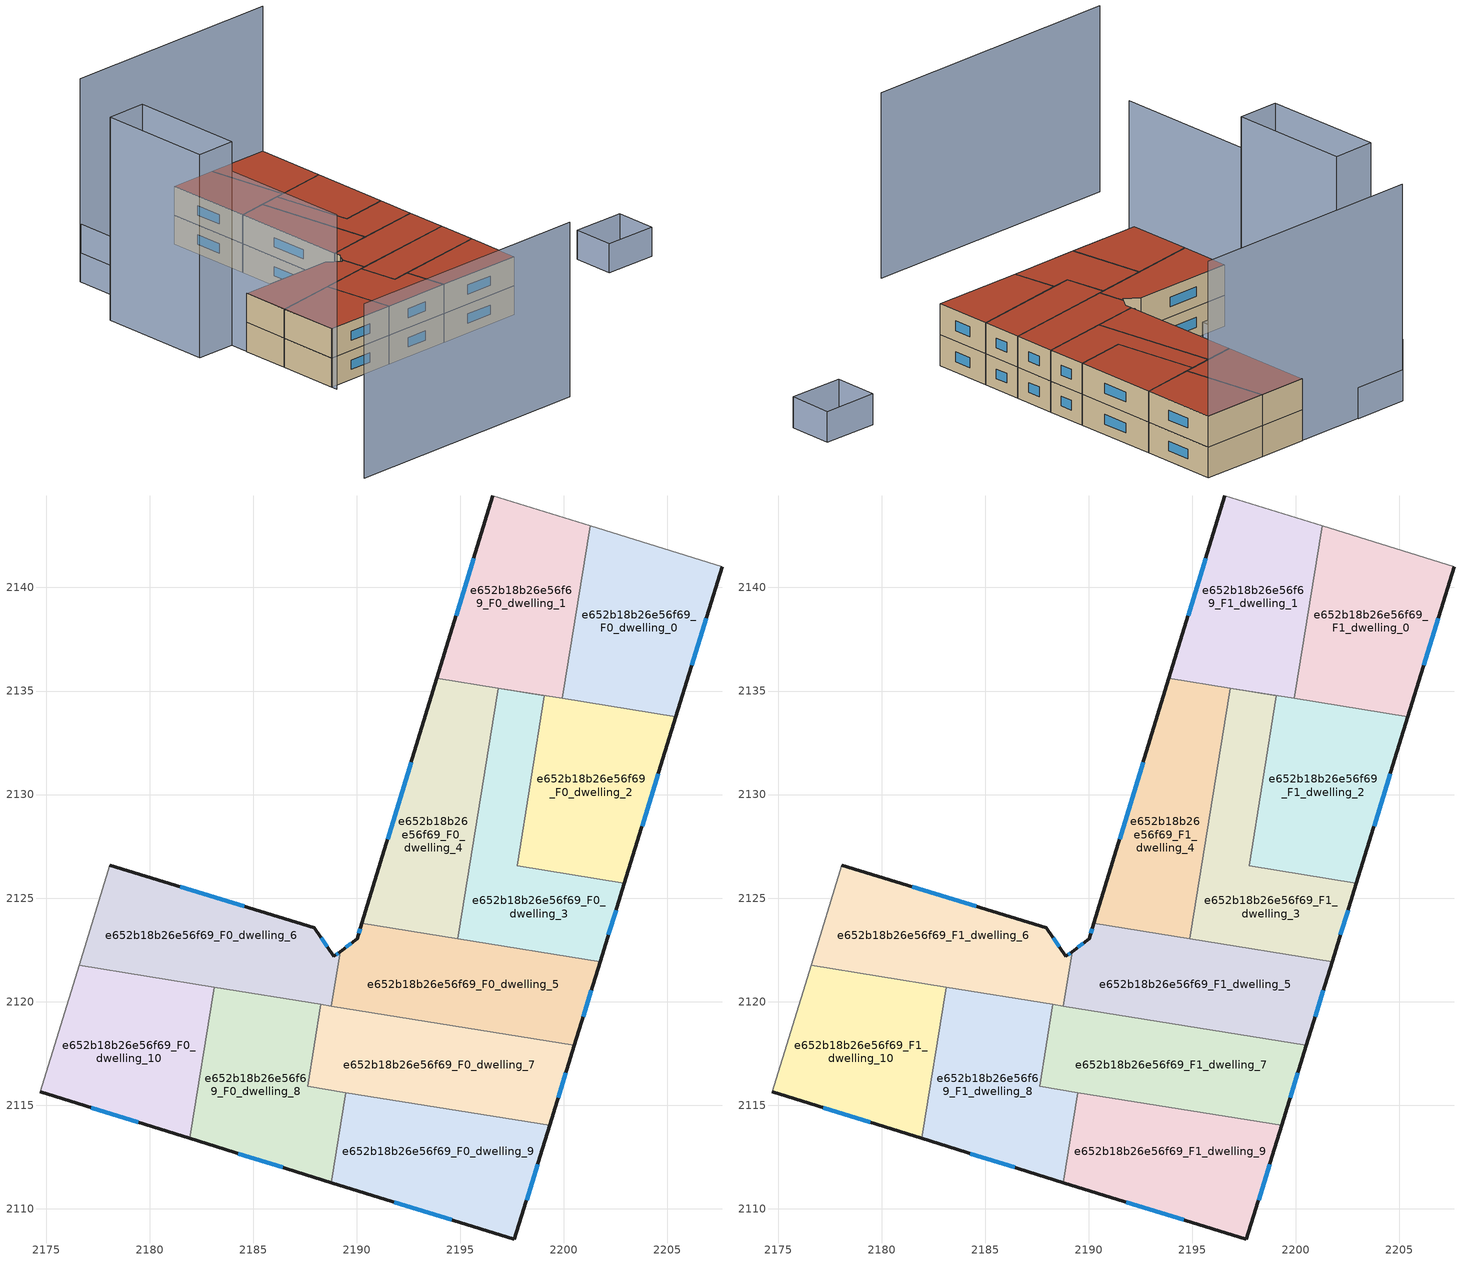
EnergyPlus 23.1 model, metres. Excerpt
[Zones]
e652b18b26e56f69_F0_dwelling_0
 floor ground (EU_floor_Construction): 2207.64,2141 2205.41,2133.76 2199.94,2134.64 2201.28,2142.98 z0
 wall outside (EU_wall_Construction): 2205.41,2133.76 2207.64,2141 z0:3
 wall adiabatic (EU_wall_Construction): 2207.64,2141 2201.28,2142.98 z0:3
 wall to e652b18b26e56f69_F0_dwelling_1 (EU_wall_Construction): 2201.28,2142.98 2199.94,2134.64 z0:3
 wall to e652b18b26e56f69_F0_dwelling_2 (EU_wall_Construction): 2199.94,2134.64 2205.41,2133.76 z0:3
 window (EU_Window_Construction): 2206.17,2136.24 2206.88,2138.52 z1.03:1.97
e652b18b26e56f69_F0_dwelling_1
 floor ground (EU_floor_Construction): 2201.28,2142.98 2199.94,2134.64 2193.88,2135.62 2196.58,2144.44 z0
 wall outside (EU_wall_Construction): 2196.58,2144.44 2193.88,2135.62 z0:3
 wall adiabatic (EU_wall_Construction): 2201.28,2142.98 2196.58,2144.44 z0:3
 wall to e652b18b26e56f69_F0_dwelling_4 (EU_wall_Construction): 2193.88,2135.62 2196.84,2135.14 z0:3
 wall to e652b18b26e56f69_F0_dwelling_2 (EU_wall_Construction): 2196.84,2135.14 2199.94,2134.64 z0:3
 window (EU_Window_Construction): 2195.65,2141.42 2194.8,2138.64 z1.03:1.97
e652b18b26e56f69_F0_dwelling_10
 floor ground (EU_floor_Construction): 2183.11,2120.7 2181.94,2113.4 2174.71,2115.64 2176.59,2121.75 z0
 wall outside (EU_wall_Construction): 2174.71,2115.64 2181.94,2113.4 z0:3
 wall adiabatic (EU_wall_Construction): 2176.59,2121.75 2174.71,2115.64 z0:3
 wall to e652b18b26e56f69_F0_dwelling_8 (EU_wall_Construction): 2181.94,2113.4 2183.11,2120.7 z0:3
 wall to e652b18b26e56f69_F0_dwelling_6 (EU_wall_Construction): 2183.11,2120.7 2176.59,2121.75 z0:3
 window (EU_Window_Construction): 2177.18,2114.87 2179.46,2114.17 z1.03:1.97
e652b18b26e56f69_F0_dwelling_2
 floor ground (EU_floor_Construction): 2205.41,2133.76 2202.93,2125.73 2197.75,2126.56 2199.07,2134.78 2196.84,2135.14 z0
 wall outside (EU_wall_Construction): 2202.93,2125.73 2205.41,2133.76 z0:3
 wall to e652b18b26e56f69_F0_dwelling_3 (EU_wall_Construction): 2196.84,2135.14 2199.07,2134.78 2197.75,2126.56 2202.93,2125.73 z0:3
 window (EU_Window_Construction): 2203.78,2128.48 2204.56,2131.01 z1.03:1.97
e652b18b26e56f69_F0_dwelling_3
 floor ground (EU_floor_Construction): 2199.07,2134.78 2197.75,2126.56 2202.93,2125.73 2201.76,2121.92 2194.89,2123.03 2196.84,2135.14 z0
 wall outside (EU_wall_Construction): 2201.76,2121.92 2202.93,2125.73 z0:3
 wall to e652b18b26e56f69_F0_dwelling_4 (EU_wall_Construction): 2196.84,2135.14 2194.89,2123.03 z0:3
 wall to e652b18b26e56f69_F0_dwelling_5 (EU_wall_Construction): 2194.89,2123.03 2201.76,2121.92 z0:3
 window (EU_Window_Construction): 2202.16,2123.23 2202.53,2124.42 z1.03:1.97
e652b18b26e56f69_F0_dwelling_4
 floor ground (EU_floor_Construction): 2196.84,2135.14 2194.89,2123.03 2190.25,2123.78 2193.88,2135.62 z0
 wall outside (EU_wall_Construction): 2193.88,2135.62 2190.25,2123.78 z0:3
 wall to e652b18b26e56f69_F0_dwelling_5 (EU_wall_Construction): 2190.25,2123.78 2194.89,2123.03 z0:3
 window (EU_Window_Construction): 2192.63,2131.56 2191.49,2127.83 z1.03:1.97
e652b18b26e56f69_F0_dwelling_5
 floor ground (EU_floor_Construction): 2201.76,2121.92 2200.52,2117.9 2188.78,2119.79 2189.2,2122.42 2190.03,2123.05 2190.25,2123.78 z0
 wall outside (EU_wall_Construction): 2190.25,2123.78 2190.03,2123.05 2189.2,2122.42 / 2200.52,2117.9 2201.76,2121.92 z0:3
 wall to e652b18b26e56f69_F0_dwelling_6 (EU_wall_Construction): 2189.2,2122.42 2188.78,2119.79 z0:3
 wall to e652b18b26e56f69_F0_dwelling_7 (EU_wall_Construction): 2188.78,2119.79 2200.52,2117.9 z0:3
 window (EU_Window_Construction): 2189.74,2122.83 2189.49,2122.64 / 2190.17,2123.53 2190.1,2123.3 / 2200.94,2119.28 2201.33,2120.54 z1.03:1.97
e652b18b26e56f69_F0_dwelling_6
 floor ground (EU_floor_Construction): 2187.96,2123.56 2188.9,2122.19 2189.2,2122.42 2188.78,2119.79 2176.59,2121.75 2178.09,2126.6 z0
 wall outside (EU_wall_Construction): 2189.2,2122.42 2188.9,2122.19 2187.96,2123.56 2178.09,2126.6 z0:3
 wall adiabatic (EU_wall_Construction): 2178.09,2126.6 2176.59,2121.75 z0:3
 wall to e652b18b26e56f69_F0_dwelling_8 (EU_wall_Construction): 2183.11,2120.7 2188.28,2119.87 z0:3
 wall to e652b18b26e56f69_F0_dwelling_7 (EU_wall_Construction): 2188.28,2119.87 2188.78,2119.79 z0:3
 window (EU_Window_Construction): 2184.58,2124.6 2181.47,2125.56 / 2188.58,2122.66 2188.28,2123.09 / 2189.1,2122.34 2189,2122.27 z1.03:1.97
e652b18b26e56f69_F0_dwelling_7
 floor ground (EU_floor_Construction): 2200.52,2117.9 2199.32,2114.03 2187.64,2115.91 2188.28,2119.87 z0
 wall outside (EU_wall_Construction): 2199.32,2114.03 2200.52,2117.9 z0:3
 wall to e652b18b26e56f69_F0_dwelling_9 (EU_wall_Construction): 2189.48,2115.61 2199.32,2114.03 z0:3
 wall to e652b18b26e56f69_F0_dwelling_8 (EU_wall_Construction): 2188.28,2119.87 2187.64,2115.91 2189.48,2115.61 z0:3
 window (EU_Window_Construction): 2199.73,2115.35 2200.11,2116.57 z1.03:1.97
e652b18b26e56f69_F0_dwelling_8
 floor ground (EU_floor_Construction): 2188.28,2119.87 2187.64,2115.91 2189.48,2115.61 2188.78,2111.27 2181.94,2113.4 2183.11,2120.7 z0
 wall outside (EU_wall_Construction): 2181.94,2113.4 2188.78,2111.27 z0:3
 wall to e652b18b26e56f69_F0_dwelling_9 (EU_wall_Construction): 2188.78,2111.27 2189.48,2115.61 z0:3
 window (EU_Window_Construction): 2184.28,2112.67 2186.44,2112 z1.03:1.97
e652b18b26e56f69_F0_dwelling_9
 floor ground (EU_floor_Construction): 2199.32,2114.03 2197.62,2108.52 2188.78,2111.27 2189.48,2115.61 z0
 wall outside (EU_wall_Construction): 2188.78,2111.27 2197.62,2108.52 2199.32,2114.03 z0:3
 window (EU_Window_Construction): 2191.81,2110.33 2194.59,2109.46 / 2198.2,2110.41 2198.74,2112.14 z1.03:1.97
e652b18b26e56f69_F1_dwelling_0
 floor to e652b18b26e56f69_F0_dwelling_0 (EU_floor_Construction): 2207.64,2141 2205.41,2133.76 2199.94,2134.64 2201.28,2142.98 z3
 wall outside (EU_wall_Construction): 2205.41,2133.76 2207.64,2141 z3:6
 wall adiabatic (EU_wall_Construction): 2207.64,2141 2201.28,2142.98 z3:6
 wall to e652b18b26e56f69_F1_dwelling_1 (EU_wall_Construction): 2201.28,2142.98 2199.94,2134.64 z3:6
 wall to e652b18b26e56f69_F1_dwelling_2 (EU_wall_Construction): 2199.94,2134.64 2205.41,2133.76 z3:6
 window (EU_Window_Construction): 2206.17,2136.24 2206.88,2138.52 z4.03:4.97
 roof outside (EU_roof_Construction): 2205.41,2133.76 2207.64,2141 2201.28,2142.98 2199.94,2134.64 z6
e652b18b26e56f69_F1_dwelling_1
 floor to e652b18b26e56f69_F0_dwelling_1 (EU_floor_Construction): 2201.28,2142.98 2199.94,2134.64 2193.88,2135.62 2196.58,2144.44 z3
 wall outside (EU_wall_Construction): 2196.58,2144.44 2193.88,2135.62 z3:6
 wall adiabatic (EU_wall_Construction): 2201.28,2142.98 2196.58,2144.44 z3:6
 wall to e652b18b26e56f69_F1_dwelling_4 (EU_wall_Construction): 2193.88,2135.62 2196.84,2135.14 z3:6
 wall to e652b18b26e56f69_F1_dwelling_2 (EU_wall_Construction): 2196.84,2135.14 2199.94,2134.64 z3:6
 window (EU_Window_Construction): 2195.65,2141.42 2194.8,2138.64 z4.03:4.97
 roof outside (EU_roof_Construction): 2199.94,2134.64 2201.28,2142.98 2196.58,2144.44 2193.88,2135.62 z6
e652b18b26e56f69_F1_dwelling_10
 floor to e652b18b26e56f69_F0_dwelling_10 (EU_floor_Construction): 2183.11,2120.7 2181.94,2113.4 2174.71,2115.64 2176.59,2121.75 z3
 wall outside (EU_wall_Construction): 2174.71,2115.64 2181.94,2113.4 z3:6
 wall adiabatic (EU_wall_Construction): 2176.59,2121.75 2174.71,2115.64 z3:6
 wall to e652b18b26e56f69_F1_dwelling_8 (EU_wall_Construction): 2181.94,2113.4 2183.11,2120.7 z3:6
 wall to e652b18b26e56f69_F1_dwelling_6 (EU_wall_Construction): 2183.11,2120.7 2176.59,2121.75 z3:6
 window (EU_Window_Construction): 2177.18,2114.87 2179.46,2114.17 z4.03:4.97
 roof outside (EU_roof_Construction): 2181.94,2113.4 2183.11,2120.7 2176.59,2121.75 2174.71,2115.64 z6
e652b18b26e56f69_F1_dwelling_2
 floor to e652b18b26e56f69_F0_dwelling_2 (EU_floor_Construction): 2205.41,2133.76 2202.93,2125.73 2197.75,2126.56 2199.07,2134.78 2196.84,2135.14 z3
 wall outside (EU_wall_Construction): 2202.93,2125.73 2205.41,2133.76 z3:6
 wall to e652b18b26e56f69_F1_dwelling_3 (EU_wall_Construction): 2196.84,2135.14 2199.07,2134.78 2197.75,2126.56 2202.93,2125.73 z3:6
 window (EU_Window_Construction): 2203.78,2128.48 2204.56,2131.01 z4.03:4.97
 roof outside (EU_roof_Construction): 2202.93,2125.73 2205.41,2133.76 2196.84,2135.14 2199.07,2134.78 2197.75,2126.56 z6
e652b18b26e56f69_F1_dwelling_3
 floor to e652b18b26e56f69_F0_dwelling_3 (EU_floor_Construction): 2199.07,2134.78 2197.75,2126.56 2202.93,2125.73 2201.76,2121.92 2194.89,2123.03 2196.84,2135.14 z3
 wall outside (EU_wall_Construction): 2201.76,2121.92 2202.93,2125.73 z3:6
 wall to e652b18b26e56f69_F1_dwelling_4 (EU_wall_Construction): 2196.84,2135.14 2194.89,2123.03 z3:6
 wall to e652b18b26e56f69_F1_dwelling_5 (EU_wall_Construction): 2194.89,2123.03 2201.76,2121.92 z3:6
 window (EU_Window_Construction): 2202.16,2123.23 2202.53,2124.42 z4.03:4.97
 roof outside (EU_roof_Construction): 2201.76,2121.92 2202.93,2125.73 2197.75,2126.56 2199.07,2134.78 2196.84,2135.14 2194.89,2123.03 z6
e652b18b26e56f69_F1_dwelling_4
 floor to e652b18b26e56f69_F0_dwelling_4 (EU_floor_Construction): 2196.84,2135.14 2194.89,2123.03 2190.25,2123.78 2193.88,2135.62 z3
 wall outside (EU_wall_Construction): 2193.88,2135.62 2190.25,2123.78 z3:6
 wall to e652b18b26e56f69_F1_dwelling_5 (EU_wall_Construction): 2190.25,2123.78 2194.89,2123.03 z3:6
 window (EU_Window_Construction): 2192.63,2131.56 2191.49,2127.83 z4.03:4.97
 roof outside (EU_roof_Construction): 2194.89,2123.03 2196.84,2135.14 2193.88,2135.62 2190.25,2123.78 z6
e652b18b26e56f69_F1_dwelling_5
 floor to e652b18b26e56f69_F0_dwelling_5 (EU_floor_Construction): 2201.76,2121.92 2200.51,2117.9 2188.78,2119.79 2189.2,2122.42 2190.03,2123.05 2190.25,2123.78 z3
 wall outside (EU_wall_Construction): 2190.25,2123.78 2190.03,2123.05 2189.2,2122.42 / 2200.52,2117.9 2201.76,2121.92 z3:6
 wall to e652b18b26e56f69_F1_dwelling_6 (EU_wall_Construction): 2189.2,2122.42 2188.78,2119.79 z3:6
 wall to e652b18b26e56f69_F1_dwelling_7 (EU_wall_Construction): 2188.78,2119.79 2200.52,2117.9 z3:6
 window (EU_Window_Construction): 2189.74,2122.83 2189.49,2122.64 / 2190.17,2123.53 2190.1,2123.3 / 2200.94,2119.28 2201.33,2120.54 z4.03:4.97
 roof outside (EU_roof_Construction): 2200.52,2117.9 2201.76,2121.92 2190.25,2123.78 2190.03,2123.05 2189.2,2122.42 2188.78,2119.79 z6
e652b18b26e56f69_F1_dwelling_6
 floor to e652b18b26e56f69_F0_dwelling_6 (EU_floor_Construction): 2187.96,2123.56 2188.9,2122.19 2189.2,2122.42 2188.78,2119.79 2176.59,2121.75 2178.09,2126.6 z3
 wall outside (EU_wall_Construction): 2189.2,2122.42 2188.9,2122.19 2187.96,2123.56 2178.09,2126.6 z3:6
 wall adiabatic (EU_wall_Construction): 2178.09,2126.6 2176.59,2121.75 z3:6
 wall to e652b18b26e56f69_F1_dwelling_8 (EU_wall_Construction): 2183.11,2120.7 2188.28,2119.87 z3:6
 wall to e652b18b26e56f69_F1_dwelling_7 (EU_wall_Construction): 2188.28,2119.87 2188.78,2119.79 z3:6
 window (EU_Window_Construction): 2184.58,2124.6 2181.47,2125.56 / 2188.58,2122.66 2188.28,2123.09 / 2189.1,2122.34 2189,2122.27 z4.03:4.97
 roof outside (EU_roof_Construction): 2188.78,2119.79 2189.2,2122.42 2188.9,2122.19 2187.96,2123.56 2178.09,2126.6 2176.59,2121.75 z6
e652b18b26e56f69_F1_dwelling_7
 floor to e652b18b26e56f69_F0_dwelling_7 (EU_floor_Construction): 2200.51,2117.9 2199.32,2114.03 2187.64,2115.91 2188.27,2119.87 z3
 wall outside (EU_wall_Construction): 2199.32,2114.03 2200.52,2117.9 z3:6
 wall to e652b18b26e56f69_F1_dwelling_9 (EU_wall_Construction): 2189.48,2115.61 2199.32,2114.03 z3:6
 wall to e652b18b26e56f69_F1_dwelling_8 (EU_wall_Construction): 2188.28,2119.87 2187.64,2115.91 2189.48,2115.61 z3:6
 window (EU_Window_Construction): 2199.73,2115.35 2200.11,2116.57 z4.03:4.97
 roof outside (EU_roof_Construction): 2199.32,2114.03 2200.52,2117.9 2188.28,2119.87 2187.64,2115.91 z6
e652b18b26e56f69_F1_dwelling_8
 floor to e652b18b26e56f69_F0_dwelling_8 (EU_floor_Construction): 2188.27,2119.87 2187.64,2115.91 2189.48,2115.61 2188.78,2111.27 2181.94,2113.4 2183.11,2120.7 z3
 wall outside (EU_wall_Construction): 2181.94,2113.4 2188.78,2111.27 z3:6
 wall to e652b18b26e56f69_F1_dwelling_9 (EU_wall_Construction): 2188.78,2111.27 2189.48,2115.61 z3:6
 window (EU_Window_Construction): 2184.28,2112.67 2186.44,2112 z4.03:4.97
 roof outside (EU_roof_Construction): 2188.78,2111.27 2189.48,2115.61 2187.64,2115.91 2188.28,2119.87 2183.11,2120.7 2181.94,2113.4 z6
e652b18b26e56f69_F1_dwelling_9
 floor to e652b18b26e56f69_F0_dwelling_9 (EU_floor_Construction): 2199.32,2114.03 2197.62,2108.52 2188.78,2111.27 2189.48,2115.61 z3
 wall outside (EU_wall_Construction): 2188.78,2111.27 2197.62,2108.52 2199.32,2114.03 z3:6
 window (EU_Window_Construction): 2191.81,2110.33 2194.59,2109.46 / 2198.2,2110.41 2198.74,2112.14 z4.03:4.97
 roof outside (EU_roof_Construction): 2197.62,2108.52 2199.32,2114.03 2189.48,2115.61 2188.78,2111.27 z6
shading: 2157.73,2102.92 2183.51,2094.9 / 2179.1,2129.89 2174.51,2114.99 z0:18; 2215.65,2103.54 2210.35,2105.24 / 2210.35,2105.24 2211.7,2109.42 / 2211.7,2109.42 2216.99,2107.71 / 2216.99,2107.71 2215.65,2103.54 / 2184.73,2148.13 2189.98,2146.49 / 2189.98,2146.49 2184.13,2127.67 / 2184.13,2127.67 2178.87,2129.3 / 2178.87,2129.3 2184.73,2148.13 z0:3; 2207.64,2141 2184.71,2148.07 / 2182.26,2140.12 2178.7,2128.57 / 2178.7,2128.57 2174.67,2129.82 / 2174.67,2129.82 2178.23,2141.36 / 2178.23,2141.36 2182.26,2140.12 z0:21; 2184.75,2148.12 2182.25,2140.08 z0:6
[Building]
EU S2 Campaign: North Axis=0; Terrain=City; Solar Distribution=FullExterior
[Site:Location]
Helsinki-Vantaa.AP: Latitude=60.317; Longitude=24.963; Time Zone=2; Elevation=54.6
[SizingPeriod:WeatherFileDays]
AnnualSizingPeriod: Begin Month=1; Begin Day of Month=1; End Month=12; End Day of Month=31; Day of Week for Start Day=Monday; Use Weather File Daylight Saving Period=No; Use Weather File Rain and Snow Indicators=No
[MATERIAL]
EU_InternalMass_Material: Roughness=MediumRough; Thickness=0.1; Conductivity=1; Density=1800; Specific Heat=900; Thermal Absorptance=0.9; Solar Absorptance=0.7; Visible Absorptance=0.7
[MATERIAL:NOMASS] Roughness=MediumRough; Thermal Absorptance=0.9; Solar Absorptance=0.7; Visible Absorptance=0.7
Name | Thermal Resistance
EU_wall_NoMass; EU_floor_NoMass | 1.89348
EU_roof_NoMass | 2.09636
[WINDOWMATERIAL:SIMPLEGLAZINGSYSTEM]
EU_Window_SimpleGlazing: UFactor=2.80248; Solar Heat Gain Coefficient=0.8; Visible Transmittance=0.8
[CONSTRUCTION]
EU_wall_Construction: EU_wall_NoMass
EU_roof_Construction: EU_roof_NoMass
EU_floor_Construction: EU_floor_NoMass
EU_Window_Construction: EU_Window_SimpleGlazing
EU_InternalMass_Construction: EU_InternalMass_Material
[ZONE] Type=1; Multiplier=1; Ceiling Height=autocalculate; Floor Area=autocalculate; Part of Total Floor Area=Yes
Name | Volume
e652b18b26e56f69_F0_dwelling_0 | 145.832
e652b18b26e56f69_F1_dwelling_0 | 145.833
e652b18b26e56f69_F0_dwelling_1 | 145.829
e652b18b26e56f69_F1_dwelling_1; e652b18b26e56f69_F1_dwelling_8 | 145.827
e652b18b26e56f69_F0_dwelling_10 | 145.82
e652b18b26e56f69_F1_dwelling_10; e652b18b26e56f69_F0_dwelling_7; e652b18b26e56f69_F1_dwelling_7 | 145.819
e652b18b26e56f69_F0_dwelling_2; e652b18b26e56f69_F1_dwelling_2 | 145.843
e652b18b26e56f69_F0_dwelling_3 | 141.868
e652b18b26e56f69_F1_dwelling_3 | 141.869
e652b18b26e56f69_F0_dwelling_4 | 141.846
e652b18b26e56f69_F1_dwelling_4 | 141.847
e652b18b26e56f69_F0_dwelling_5 | 149.807
e652b18b26e56f69_F1_dwelling_5 | 149.805
e652b18b26e56f69_F0_dwelling_6 | 149.815
e652b18b26e56f69_F1_dwelling_6 | 149.816
e652b18b26e56f69_F0_dwelling_8 | 145.824
e652b18b26e56f69_F0_dwelling_9; e652b18b26e56f69_F1_dwelling_9 | 145.841
[INTERNALMASS] Construction=EU_InternalMass_Construction
Name | Zone or ZoneList | Surface Area
e652b18b26e56f69_F0_dwelling_0_EU_InternalMass | e652b18b26e56f69_F0_dwelling_0 | 48.6088
e652b18b26e56f69_F0_dwelling_1_EU_InternalMass | e652b18b26e56f69_F0_dwelling_1 | 48.6079
e652b18b26e56f69_F0_dwelling_2_EU_InternalMass | e652b18b26e56f69_F0_dwelling_2 | 48.6126
e652b18b26e56f69_F0_dwelling_3_EU_InternalMass | e652b18b26e56f69_F0_dwelling_3 | 47.2893
e652b18b26e56f69_F0_dwelling_4_EU_InternalMass | e652b18b26e56f69_F0_dwelling_4 | 47.2812
e652b18b26e56f69_F0_dwelling_5_EU_InternalMass | e652b18b26e56f69_F0_dwelling_5 | 49.9348
e652b18b26e56f69_F0_dwelling_6_EU_InternalMass | e652b18b26e56f69_F0_dwelling_6 | 49.9388
e652b18b26e56f69_F0_dwelling_7_EU_InternalMass | e652b18b26e56f69_F0_dwelling_7 | 48.6057
e652b18b26e56f69_F0_dwelling_8_EU_InternalMass | e652b18b26e56f69_F0_dwelling_8 | 48.6086
e652b18b26e56f69_F0_dwelling_9_EU_InternalMass | e652b18b26e56f69_F0_dwelling_9 | 48.6154
e652b18b26e56f69_F0_dwelling_10_EU_InternalMass | e652b18b26e56f69_F0_dwelling_10 | 48.6072
e652b18b26e56f69_F1_dwelling_0_EU_InternalMass | e652b18b26e56f69_F1_dwelling_0 | 48.6088
e652b18b26e56f69_F1_dwelling_1_EU_InternalMass | e652b18b26e56f69_F1_dwelling_1 | 48.6079
e652b18b26e56f69_F1_dwelling_2_EU_InternalMass | e652b18b26e56f69_F1_dwelling_2 | 48.6126
e652b18b26e56f69_F1_dwelling_3_EU_InternalMass | e652b18b26e56f69_F1_dwelling_3 | 47.2893
e652b18b26e56f69_F1_dwelling_4_EU_InternalMass | e652b18b26e56f69_F1_dwelling_4 | 47.2812
e652b18b26e56f69_F1_dwelling_5_EU_InternalMass | e652b18b26e56f69_F1_dwelling_5 | 49.9348
e652b18b26e56f69_F1_dwelling_6_EU_InternalMass | e652b18b26e56f69_F1_dwelling_6 | 49.9388
e652b18b26e56f69_F1_dwelling_7_EU_InternalMass | e652b18b26e56f69_F1_dwelling_7 | 48.6057
e652b18b26e56f69_F1_dwelling_8_EU_InternalMass | e652b18b26e56f69_F1_dwelling_8 | 48.6086
e652b18b26e56f69_F1_dwelling_9_EU_InternalMass | e652b18b26e56f69_F1_dwelling_9 | 48.6154
e652b18b26e56f69_F1_dwelling_10_EU_InternalMass | e652b18b26e56f69_F1_dwelling_10 | 48.6072
[OTHEREQUIPMENT] Fuel Type=Electricity; Design Level Calculation Method=Watts/Area; Power per Zone Floor Area=1; Fraction Latent=0; Fraction Radiant=0; Fraction Lost=0; Carbon Dioxide Generation Rate=0; EndUse Subcategory=EU_Step8_InternalGains
Name | Zone or ZoneList or Space or SpaceList | Schedule
EU_Step8_InternalGain_e652b18b26e56f69_F0_dwelling_0_f000 | e652b18b26e56f69_F0_dwelling_0 | EU_Step8_GainSchedule_e652b18b26e56f69_F0_dwelling_0_f000
EU_Step8_InternalGain_e652b18b26e56f69_F0_dwelling_1_f000 | e652b18b26e56f69_F0_dwelling_1 | EU_Step8_GainSchedule_e652b18b26e56f69_F0_dwelling_1_f000
EU_Step8_InternalGain_e652b18b26e56f69_F0_dwelling_2_f000 | e652b18b26e56f69_F0_dwelling_2 | EU_Step8_GainSchedule_e652b18b26e56f69_F0_dwelling_2_f000
EU_Step8_InternalGain_e652b18b26e56f69_F0_dwelling_3_f000 | e652b18b26e56f69_F0_dwelling_3 | EU_Step8_GainSchedule_e652b18b26e56f69_F0_dwelling_3_f000
EU_Step8_InternalGain_e652b18b26e56f69_F0_dwelling_4_f000 | e652b18b26e56f69_F0_dwelling_4 | EU_Step8_GainSchedule_e652b18b26e56f69_F0_dwelling_4_f000
EU_Step8_InternalGain_e652b18b26e56f69_F0_dwelling_5_f000 | e652b18b26e56f69_F0_dwelling_5 | EU_Step8_GainSchedule_e652b18b26e56f69_F0_dwelling_5_f000
EU_Step8_InternalGain_e652b18b26e56f69_F0_dwelling_6_f000 | e652b18b26e56f69_F0_dwelling_6 | EU_Step8_GainSchedule_e652b18b26e56f69_F0_dwelling_6_f000
EU_Step8_InternalGain_e652b18b26e56f69_F0_dwelling_7_f000 | e652b18b26e56f69_F0_dwelling_7 | EU_Step8_GainSchedule_e652b18b26e56f69_F0_dwelling_7_f000
EU_Step8_InternalGain_e652b18b26e56f69_F0_dwelling_8_f000 | e652b18b26e56f69_F0_dwelling_8 | EU_Step8_GainSchedule_e652b18b26e56f69_F0_dwelling_8_f000
EU_Step8_InternalGain_e652b18b26e56f69_F0_dwelling_9_f000 | e652b18b26e56f69_F0_dwelling_9 | EU_Step8_GainSchedule_e652b18b26e56f69_F0_dwelling_9_f000
EU_Step8_InternalGain_e652b18b26e56f69_F0_dwelling_10_f000 | e652b18b26e56f69_F0_dwelling_10 | EU_Step8_GainSchedule_e652b18b26e56f69_F0_dwelling_10_f000
EU_Step8_InternalGain_e652b18b26e56f69_F1_dwelling_0_f000 | e652b18b26e56f69_F1_dwelling_0 | EU_Step8_GainSchedule_e652b18b26e56f69_F1_dwelling_0_f000
EU_Step8_InternalGain_e652b18b26e56f69_F1_dwelling_1_f000 | e652b18b26e56f69_F1_dwelling_1 | EU_Step8_GainSchedule_e652b18b26e56f69_F1_dwelling_1_f000
EU_Step8_InternalGain_e652b18b26e56f69_F1_dwelling_2_f000 | e652b18b26e56f69_F1_dwelling_2 | EU_Step8_GainSchedule_e652b18b26e56f69_F1_dwelling_2_f000
EU_Step8_InternalGain_e652b18b26e56f69_F1_dwelling_3_f000 | e652b18b26e56f69_F1_dwelling_3 | EU_Step8_GainSchedule_e652b18b26e56f69_F1_dwelling_3_f000
EU_Step8_InternalGain_e652b18b26e56f69_F1_dwelling_4_f000 | e652b18b26e56f69_F1_dwelling_4 | EU_Step8_GainSchedule_e652b18b26e56f69_F1_dwelling_4_f000
EU_Step8_InternalGain_e652b18b26e56f69_F1_dwelling_5_f000 | e652b18b26e56f69_F1_dwelling_5 | EU_Step8_GainSchedule_e652b18b26e56f69_F1_dwelling_5_f000
EU_Step8_InternalGain_e652b18b26e56f69_F1_dwelling_6_f000 | e652b18b26e56f69_F1_dwelling_6 | EU_Step8_GainSchedule_e652b18b26e56f69_F1_dwelling_6_f000
EU_Step8_InternalGain_e652b18b26e56f69_F1_dwelling_7_f000 | e652b18b26e56f69_F1_dwelling_7 | EU_Step8_GainSchedule_e652b18b26e56f69_F1_dwelling_7_f000
EU_Step8_InternalGain_e652b18b26e56f69_F1_dwelling_8_f000 | e652b18b26e56f69_F1_dwelling_8 | EU_Step8_GainSchedule_e652b18b26e56f69_F1_dwelling_8_f000
EU_Step8_InternalGain_e652b18b26e56f69_F1_dwelling_9_f000 | e652b18b26e56f69_F1_dwelling_9 | EU_Step8_GainSchedule_e652b18b26e56f69_F1_dwelling_9_f000
EU_Step8_InternalGain_e652b18b26e56f69_F1_dwelling_10_f000 | e652b18b26e56f69_F1_dwelling_10 | EU_Step8_GainSchedule_e652b18b26e56f69_F1_dwelling_10_f000
[ZONEVENTILATION:DESIGNFLOWRATE] Schedule=EU_AlwaysOn; Design Flow Rate Calculation Method=AirChanges/Hour; Air Changes per Hour=0.681454; Ventilation Type=Natural; Fan Pressure Rise=0; Fan Total Efficiency=1; Constant Term Coefficient=1; Temperature Term Coefficient=0; Velocity Term Coefficient=0; Velocity Squared Term Coefficient=0; Minimum Indoor Temperature=-100; Maximum Indoor Temperature=100; Delta Temperature=-100; Minimum Outdoor Temperature=-100; Maximum Outdoor Temperature=100; Maximum Wind Speed=40
Name | Zone or ZoneList or Space or SpaceList
EU_ConstantAir_e652b18b26e56f69_F0_dwelling_0 | e652b18b26e56f69_F0_dwelling_0
EU_ConstantAir_e652b18b26e56f69_F0_dwelling_1 | e652b18b26e56f69_F0_dwelling_1
EU_ConstantAir_e652b18b26e56f69_F0_dwelling_2 | e652b18b26e56f69_F0_dwelling_2
EU_ConstantAir_e652b18b26e56f69_F0_dwelling_3 | e652b18b26e56f69_F0_dwelling_3
EU_ConstantAir_e652b18b26e56f69_F0_dwelling_4 | e652b18b26e56f69_F0_dwelling_4
EU_ConstantAir_e652b18b26e56f69_F0_dwelling_5 | e652b18b26e56f69_F0_dwelling_5
EU_ConstantAir_e652b18b26e56f69_F0_dwelling_6 | e652b18b26e56f69_F0_dwelling_6
EU_ConstantAir_e652b18b26e56f69_F0_dwelling_7 | e652b18b26e56f69_F0_dwelling_7
EU_ConstantAir_e652b18b26e56f69_F0_dwelling_8 | e652b18b26e56f69_F0_dwelling_8
EU_ConstantAir_e652b18b26e56f69_F0_dwelling_9 | e652b18b26e56f69_F0_dwelling_9
EU_ConstantAir_e652b18b26e56f69_F0_dwelling_10 | e652b18b26e56f69_F0_dwelling_10
EU_ConstantAir_e652b18b26e56f69_F1_dwelling_0 | e652b18b26e56f69_F1_dwelling_0
EU_ConstantAir_e652b18b26e56f69_F1_dwelling_1 | e652b18b26e56f69_F1_dwelling_1
EU_ConstantAir_e652b18b26e56f69_F1_dwelling_2 | e652b18b26e56f69_F1_dwelling_2
EU_ConstantAir_e652b18b26e56f69_F1_dwelling_3 | e652b18b26e56f69_F1_dwelling_3
EU_ConstantAir_e652b18b26e56f69_F1_dwelling_4 | e652b18b26e56f69_F1_dwelling_4
EU_ConstantAir_e652b18b26e56f69_F1_dwelling_5 | e652b18b26e56f69_F1_dwelling_5
EU_ConstantAir_e652b18b26e56f69_F1_dwelling_6 | e652b18b26e56f69_F1_dwelling_6
EU_ConstantAir_e652b18b26e56f69_F1_dwelling_7 | e652b18b26e56f69_F1_dwelling_7
EU_ConstantAir_e652b18b26e56f69_F1_dwelling_8 | e652b18b26e56f69_F1_dwelling_8
EU_ConstantAir_e652b18b26e56f69_F1_dwelling_9 | e652b18b26e56f69_F1_dwelling_9
EU_ConstantAir_e652b18b26e56f69_F1_dwelling_10 | e652b18b26e56f69_F1_dwelling_10
[HVACTEMPLATE:THERMOSTAT] Constant Heating Setpoint=20; Constant Cooling Setpoint=50
EU_HeatOnly_e652b18b26e56f69_F0_dwelling_0; EU_HeatOnly_e652b18b26e56f69_F0_dwelling_1; EU_HeatOnly_e652b18b26e56f69_F0_dwelling_2; EU_HeatOnly_e652b18b26e56f69_F0_dwelling_3; EU_HeatOnly_e652b18b26e56f69_F0_dwelling_4; EU_HeatOnly_e652b18b26e56f69_F0_dwelling_5; EU_HeatOnly_e652b18b26e56f69_F0_dwelling_6; EU_HeatOnly_e652b18b26e56f69_F0_dwelling_7; EU_HeatOnly_e652b18b26e56f69_F0_dwelling_8; EU_HeatOnly_e652b18b26e56f69_F0_dwelling_9; EU_HeatOnly_e652b18b26e56f69_F0_dwelling_10; EU_HeatOnly_e652b18b26e56f69_F1_dwelling_0; EU_HeatOnly_e652b18b26e56f69_F1_dwelling_1; EU_HeatOnly_e652b18b26e56f69_F1_dwelling_2; EU_HeatOnly_e652b18b26e56f69_F1_dwelling_3; EU_HeatOnly_e652b18b26e56f69_F1_dwelling_4; EU_HeatOnly_e652b18b26e56f69_F1_dwelling_5; EU_HeatOnly_e652b18b26e56f69_F1_dwelling_6; EU_HeatOnly_e652b18b26e56f69_F1_dwelling_7; EU_HeatOnly_e652b18b26e56f69_F1_dwelling_8; EU_HeatOnly_e652b18b26e56f69_F1_dwelling_9; EU_HeatOnly_e652b18b26e56f69_F1_dwelling_10
[HVACTEMPLATE:ZONE:IDEALLOADSAIRSYSTEM] System Availability Schedule=EU_AlwaysOn; Maximum Heating Supply Air Temperature=50; Minimum Cooling Supply Air Temperature=13; Maximum Heating Supply Air Humidity Ratio=0.0156; Minimum Cooling Supply Air Humidity Ratio=0.0077; Heating Limit=NoLimit; Cooling Limit=NoLimit; Heating Availability Schedule=EU_AlwaysOn; Cooling Availability Schedule=EU_CoolingOff; Dehumidification Control Type=ConstantSensibleHeatRatio; Cooling Sensible Heat Ratio=0.7; Dehumidification Setpoint=60; Humidification Control Type=None; Humidification Setpoint=30; Outdoor Air Method=None; Outdoor Air Flow Rate per Person=0.00944; Outdoor Air Flow Rate per Zone Floor Area=0; Outdoor Air Flow Rate per Zone=0; Demand Controlled Ventilation Type=None; Outdoor Air Economizer Type=NoEconomizer; Heat Recovery Type=None; Sensible Heat Recovery Effectiveness=0.7; Latent Heat Recovery Effectiveness=0.65
Name | Template Thermostat
e652b18b26e56f69_F0_dwelling_0 | EU_HeatOnly_e652b18b26e56f69_F0_dwelling_0
e652b18b26e56f69_F0_dwelling_1 | EU_HeatOnly_e652b18b26e56f69_F0_dwelling_1
e652b18b26e56f69_F0_dwelling_2 | EU_HeatOnly_e652b18b26e56f69_F0_dwelling_2
e652b18b26e56f69_F0_dwelling_3 | EU_HeatOnly_e652b18b26e56f69_F0_dwelling_3
e652b18b26e56f69_F0_dwelling_4 | EU_HeatOnly_e652b18b26e56f69_F0_dwelling_4
e652b18b26e56f69_F0_dwelling_5 | EU_HeatOnly_e652b18b26e56f69_F0_dwelling_5
e652b18b26e56f69_F0_dwelling_6 | EU_HeatOnly_e652b18b26e56f69_F0_dwelling_6
e652b18b26e56f69_F0_dwelling_7 | EU_HeatOnly_e652b18b26e56f69_F0_dwelling_7
e652b18b26e56f69_F0_dwelling_8 | EU_HeatOnly_e652b18b26e56f69_F0_dwelling_8
e652b18b26e56f69_F0_dwelling_9 | EU_HeatOnly_e652b18b26e56f69_F0_dwelling_9
e652b18b26e56f69_F0_dwelling_10 | EU_HeatOnly_e652b18b26e56f69_F0_dwelling_10
e652b18b26e56f69_F1_dwelling_0 | EU_HeatOnly_e652b18b26e56f69_F1_dwelling_0
e652b18b26e56f69_F1_dwelling_1 | EU_HeatOnly_e652b18b26e56f69_F1_dwelling_1
e652b18b26e56f69_F1_dwelling_2 | EU_HeatOnly_e652b18b26e56f69_F1_dwelling_2
e652b18b26e56f69_F1_dwelling_3 | EU_HeatOnly_e652b18b26e56f69_F1_dwelling_3
e652b18b26e56f69_F1_dwelling_4 | EU_HeatOnly_e652b18b26e56f69_F1_dwelling_4
e652b18b26e56f69_F1_dwelling_5 | EU_HeatOnly_e652b18b26e56f69_F1_dwelling_5
e652b18b26e56f69_F1_dwelling_6 | EU_HeatOnly_e652b18b26e56f69_F1_dwelling_6
e652b18b26e56f69_F1_dwelling_7 | EU_HeatOnly_e652b18b26e56f69_F1_dwelling_7
e652b18b26e56f69_F1_dwelling_8 | EU_HeatOnly_e652b18b26e56f69_F1_dwelling_8
e652b18b26e56f69_F1_dwelling_9 | EU_HeatOnly_e652b18b26e56f69_F1_dwelling_9
e652b18b26e56f69_F1_dwelling_10 | EU_HeatOnly_e652b18b26e56f69_F1_dwelling_10
[SIZING:ZONE] Zone Cooling Design Supply Air Temperature Input Method=SupplyAirTemperature; Zone Cooling Design Supply Air Temperature=13; Zone Heating Design Supply Air Temperature Input Method=SupplyAirTemperature; Zone Heating Design Supply Air Temperature=50; Zone Cooling Design Supply Air Humidity Ratio=0.008; Zone Heating Design Supply Air Humidity Ratio=0.008; Cooling Design Air Flow Method=DesignDay; Cooling Design Air Flow Rate=0; Cooling Minimum Air Flow per Zone Floor Area=0.000762; Cooling Minimum Air Flow=0; Cooling Minimum Air Flow Fraction=0.2; Heating Design Air Flow Method=DesignDay; Heating Design Air Flow Rate=0; Heating Maximum Air Flow per Zone Floor Area=0.002032; Heating Maximum Air Flow=0.141576; Heating Maximum Air Flow Fraction=0.3; Account for Dedicated Outdoor Air System=No; Dedicated Outdoor Air System Control Strategy=NeutralSupplyAir; Dedicated Outdoor Air Low Setpoint Temperature for Design=autosize; Dedicated Outdoor Air High Setpoint Temperature for Design=autosize; Zone Load Sizing Method=Sensible Load Only No Latent Load; Zone Latent Cooling Design Supply Air Humidity Ratio Input Method=HumidityRatioDifference; Zone Cooling Design Supply Air Humidity Ratio Difference=0.005; Zone Latent Heating Design Supply Air Humidity Ratio Input Method=HumidityRatioDifference; Zone Humidification Design Supply Air Humidity Ratio Difference=0.005
e652b18b26e56f69_F0_dwelling_0; e652b18b26e56f69_F0_dwelling_1; e652b18b26e56f69_F0_dwelling_2; e652b18b26e56f69_F0_dwelling_3; e652b18b26e56f69_F0_dwelling_4; e652b18b26e56f69_F0_dwelling_5; e652b18b26e56f69_F0_dwelling_6; e652b18b26e56f69_F0_dwelling_7; e652b18b26e56f69_F0_dwelling_8; e652b18b26e56f69_F0_dwelling_9; e652b18b26e56f69_F0_dwelling_10; e652b18b26e56f69_F1_dwelling_0; e652b18b26e56f69_F1_dwelling_1; e652b18b26e56f69_F1_dwelling_2; e652b18b26e56f69_F1_dwelling_3; e652b18b26e56f69_F1_dwelling_4; e652b18b26e56f69_F1_dwelling_5; e652b18b26e56f69_F1_dwelling_6; e652b18b26e56f69_F1_dwelling_7; e652b18b26e56f69_F1_dwelling_8; e652b18b26e56f69_F1_dwelling_9; e652b18b26e56f69_F1_dwelling_10
[SCHEDULE:CONSTANT]
Name | Hourly Value
EU_AlwaysOn | 1
EU_CoolingOff | 0
[SCHEDULE:FILE] Column Number=1; Rows to Skip at Top=0; Number of Hours of Data=8760; Column Separator=Comma; Interpolate to Timestep=No; Minutes per Item=60; Adjust Schedule for Daylight Savings=Yes
Name | File
EU_Step8_GainSchedule_e652b18b26e56f69_F0_dwelling_0_f000 | ../../schedules/e652b18b26e56f69/e652b18b26e56f69_F0_dwelling_0_f000_gain.csv
EU_Step8_GainSchedule_e652b18b26e56f69_F0_dwelling_1_f000 | ../../schedules/e652b18b26e56f69/e652b18b26e56f69_F0_dwelling_1_f000_gain.csv
EU_Step8_GainSchedule_e652b18b26e56f69_F0_dwelling_2_f000 | ../../schedules/e652b18b26e56f69/e652b18b26e56f69_F0_dwelling_2_f000_gain.csv
EU_Step8_GainSchedule_e652b18b26e56f69_F0_dwelling_3_f000 | ../../schedules/e652b18b26e56f69/e652b18b26e56f69_F0_dwelling_3_f000_gain.csv
EU_Step8_GainSchedule_e652b18b26e56f69_F0_dwelling_4_f000 | ../../schedules/e652b18b26e56f69/e652b18b26e56f69_F0_dwelling_4_f000_gain.csv
EU_Step8_GainSchedule_e652b18b26e56f69_F0_dwelling_5_f000 | ../../schedules/e652b18b26e56f69/e652b18b26e56f69_F0_dwelling_5_f000_gain.csv
EU_Step8_GainSchedule_e652b18b26e56f69_F0_dwelling_6_f000 | ../../schedules/e652b18b26e56f69/e652b18b26e56f69_F0_dwelling_6_f000_gain.csv
EU_Step8_GainSchedule_e652b18b26e56f69_F0_dwelling_7_f000 | ../../schedules/e652b18b26e56f69/e652b18b26e56f69_F0_dwelling_7_f000_gain.csv
EU_Step8_GainSchedule_e652b18b26e56f69_F0_dwelling_8_f000 | ../../schedules/e652b18b26e56f69/e652b18b26e56f69_F0_dwelling_8_f000_gain.csv
EU_Step8_GainSchedule_e652b18b26e56f69_F0_dwelling_9_f000 | ../../schedules/e652b18b26e56f69/e652b18b26e56f69_F0_dwelling_9_f000_gain.csv
EU_Step8_GainSchedule_e652b18b26e56f69_F0_dwelling_10_f000 | ../../schedules/e652b18b26e56f69/e652b18b26e56f69_F0_dwelling_10_f000_gain.csv
EU_Step8_GainSchedule_e652b18b26e56f69_F1_dwelling_0_f000 | ../../schedules/e652b18b26e56f69/e652b18b26e56f69_F1_dwelling_0_f000_gain.csv
EU_Step8_GainSchedule_e652b18b26e56f69_F1_dwelling_1_f000 | ../../schedules/e652b18b26e56f69/e652b18b26e56f69_F1_dwelling_1_f000_gain.csv
EU_Step8_GainSchedule_e652b18b26e56f69_F1_dwelling_2_f000 | ../../schedules/e652b18b26e56f69/e652b18b26e56f69_F1_dwelling_2_f000_gain.csv
EU_Step8_GainSchedule_e652b18b26e56f69_F1_dwelling_3_f000 | ../../schedules/e652b18b26e56f69/e652b18b26e56f69_F1_dwelling_3_f000_gain.csv
EU_Step8_GainSchedule_e652b18b26e56f69_F1_dwelling_4_f000 | ../../schedules/e652b18b26e56f69/e652b18b26e56f69_F1_dwelling_4_f000_gain.csv
EU_Step8_GainSchedule_e652b18b26e56f69_F1_dwelling_5_f000 | ../../schedules/e652b18b26e56f69/e652b18b26e56f69_F1_dwelling_5_f000_gain.csv
EU_Step8_GainSchedule_e652b18b26e56f69_F1_dwelling_6_f000 | ../../schedules/e652b18b26e56f69/e652b18b26e56f69_F1_dwelling_6_f000_gain.csv
EU_Step8_GainSchedule_e652b18b26e56f69_F1_dwelling_7_f000 | ../../schedules/e652b18b26e56f69/e652b18b26e56f69_F1_dwelling_7_f000_gain.csv
EU_Step8_GainSchedule_e652b18b26e56f69_F1_dwelling_8_f000 | ../../schedules/e652b18b26e56f69/e652b18b26e56f69_F1_dwelling_8_f000_gain.csv
EU_Step8_GainSchedule_e652b18b26e56f69_F1_dwelling_9_f000 | ../../schedules/e652b18b26e56f69/e652b18b26e56f69_F1_dwelling_9_f000_gain.csv
EU_Step8_GainSchedule_e652b18b26e56f69_F1_dwelling_10_f000 | ../../schedules/e652b18b26e56f69/e652b18b26e56f69_F1_dwelling_10_f000_gain.csv
